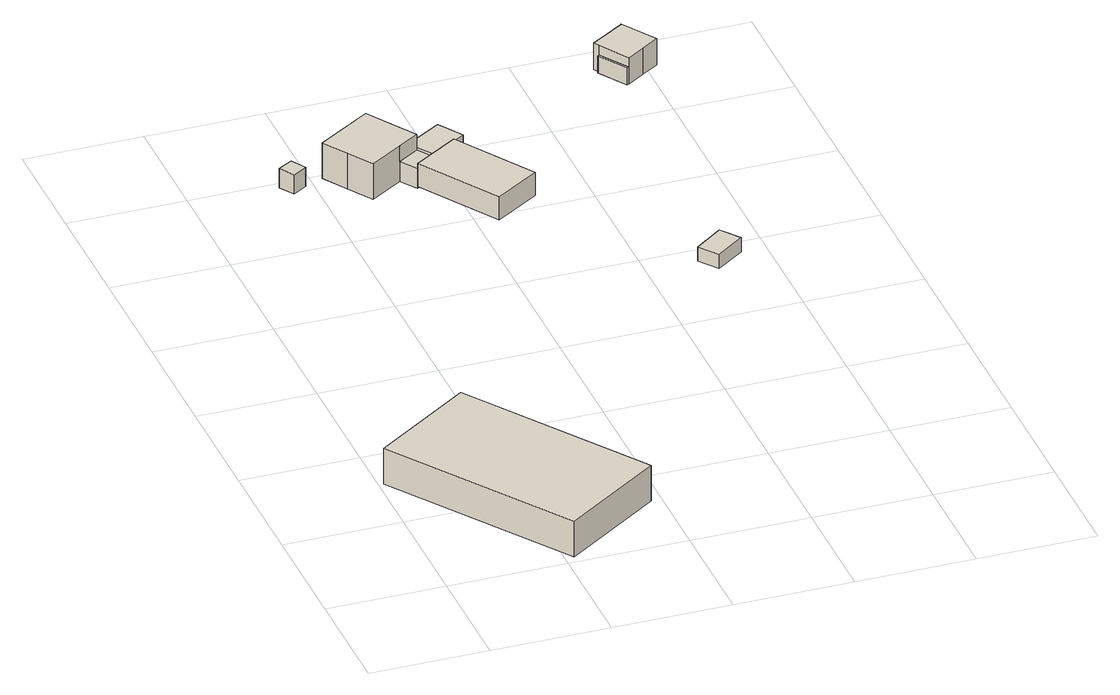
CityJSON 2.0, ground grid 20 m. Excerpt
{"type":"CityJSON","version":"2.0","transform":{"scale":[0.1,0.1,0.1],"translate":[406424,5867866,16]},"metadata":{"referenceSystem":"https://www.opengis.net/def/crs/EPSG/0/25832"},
"CityObjects":{
"building1":{"type":"Building","attributes":{"Gemeindeschluessel":"03454006","AbsoluteHoehe":"16.639","MittlereTraufHoehe":"22.048","Firsthoehe":"24.154","function":"31001_2720","roofType":"3100","measuredHeight":7.52},"address":[{"country":"Germany","locality":"Breddenberg"}],"geometry":[{"type":"MultiSurface","lod":"1","boundaries":[[[0,1,2,3]],[[4,5,6,7]],[[4,7,3,2]],[[5,4,2,1]],[[6,5,1,0]],[[7,6,0,3]]]}]},
"building2":{"type":"Building","attributes":{"Gemeindeschluessel":"03454006","BezugspunktDach":"4000","AbsoluteHoehe":"16.006","MittlereTraufHoehe":"19.506","Firsthoehe":"19.506","function":"31001_2500","measuredHeight":3.5},"address":[{"country":"Germany","locality":"Breddenberg"}],"geometry":[{"type":"MultiSurface","lod":"1","boundaries":[[[8,9,10,11]],[[12,13,14,15]],[[12,15,11,10]],[[13,12,10,9]],[[14,13,9,8]],[[15,14,8,11]]]}]},
"building3":{"type":"Building","attributes":{"Gemeindeschluessel":"03454006","AbsoluteHoehe":"16.255","MittlereTraufHoehe":"21.618","Firsthoehe":"25.483","function":"31001_1000","roofType":"3100","measuredHeight":9.23},"address":[{"country":"Germany","locality":"Breddenberg","thoroughfareNumber":"29","thoroughfareName":"Hauptstraße"}],"children":["building3-1","building3-2"],"geometry":[{"type":"MultiSurface","lod":"1","boundaries":[[[16,17,18,19,20,21,22,23]],[[24,25,26,27,28,29,30,31]],[[24,31,23,22]],[[25,24,22,21]],[[26,25,21,20]],[[27,26,20,19]],[[28,27,19,18]],[[17,32,33,18]],[[16,34,35,17]],[[31,30,16,23]],[[32,29,28,33]],[[34,30,29,35]]]}]},
"building3-1":{"type":"BuildingPart","attributes":{"AbsoluteHoehe":"16.255","MittlereTraufHoehe":"20.386","Firsthoehe":"20.386","roofType":"1000","measuredHeight":4.13},"parents":["building3"],"geometry":[{"type":"MultiSurface","lod":"1","boundaries":[[[36,37,38,33,39]],[[28,40,41,42,43]],[[32,35,44,39]],[[40,28,33,38]],[[41,40,38,37]],[[42,41,37,36]],[[43,42,36,39]],[[33,28,29,32]],[[35,29,43,44]]]}]},
"building3-2":{"type":"BuildingPart","attributes":{"AbsoluteHoehe":"16.255","MittlereTraufHoehe":"20.031","Firsthoehe":"20.031","roofType":"1000","measuredHeight":3.78},"parents":["building3"],"geometry":[{"type":"MultiSurface","lod":"1","boundaries":[[[45,44,35,34]],[[29,43,46,30]],[[46,43,44,45]],[[30,46,45,34]],[[29,30,34,35]],[[43,29,35,44]]]}]},
"building4":{"type":"Building","attributes":{"Gemeindeschluessel":"03454006","AbsoluteHoehe":"16.673","MittlereTraufHoehe":"18.892","Firsthoehe":"22.933","function":"31001_2000","roofType":"3100","measuredHeight":6.26},"address":[{"country":"Germany","locality":"Breddenberg"}],"geometry":[{"type":"MultiSurface","lod":"1","boundaries":[[[47,48,49,50]],[[51,52,53,54]],[[51,54,50,49]],[[52,51,49,48]],[[53,52,48,47]],[[54,53,47,50]]]}]},
"building5":{"type":"Building","attributes":{"Gemeindeschluessel":"03454006","AbsoluteHoehe":"16.494","MittlereTraufHoehe":"18.816","Firsthoehe":"19.465","function":"31001_2000","roofType":"3100","measuredHeight":2.97},"address":[{"country":"Germany","locality":"Breddenberg"}],"geometry":[{"type":"MultiSurface","lod":"1","boundaries":[[[55,56,57,58]],[[59,60,61,62]],[[59,62,58,57]],[[60,59,57,56]],[[61,60,56,55]],[[62,61,55,58]]]}]},
"building6":{"type":"Building","attributes":{"Gemeindeschluessel":"03454006","AbsoluteHoehe":"16.483","MittlereTraufHoehe":"20.415","Firsthoehe":"23.019","function":"31001_2000","roofType":"3100","measuredHeight":6.54},"address":[{"country":"Germany","locality":"Breddenberg"}],"children":["building6-1"],"geometry":[{"type":"MultiSurface","lod":"1","boundaries":[[[63,64,65,66,67,68,69,70,71]],[[72,73,74,75,76,77,78,79,80]],[[72,80,71,70]],[[69,81,82,70]],[[74,73,69,68]],[[75,74,68,67]],[[76,75,67,66]],[[77,76,66,65]],[[78,77,65,64]],[[79,78,64,63]],[[80,79,63,71]],[[81,73,72,82]]]}]},
"building6-1":{"type":"BuildingPart","attributes":{"AbsoluteHoehe":"16.483","MittlereTraufHoehe":"19.645","Firsthoehe":"19.645","roofType":"1000","measuredHeight":3.16},"parents":["building6"],"geometry":[{"type":"MultiSurface","lod":"1","boundaries":[[[83,82,81,84]],[[73,72,85,86]],[[73,86,84,81]],[[85,72,82,83]],[[86,85,83,84]],[[72,73,81,82]]]}]}
},
"vertices":[
[5,306,71],[212,5,71],[379,120,71],[173,421,71],[379,120,6],[212,5,6],[5,306,6],[173,421,6],
[163,1163,35],[187,1178,35],[172,1203,35],[147,1188,35],[172,1203,0],[187,1178,0],[163,1163,0],[147,1188,0],
[328,1138,68],[364,1161,68],[355,1175,68],[337,1203,68],[310,1246,68],[218,1187,68],[244,1144,68],[271,1102,68],[244,1144,3],[218,1187,3],[310,1246,3],[337,1203,3],[355,1175,3],[364,1161,3],[328,1138,3],[271,1102,3],[364,1161,44],[355,1175,44],[328,1138,40],[364,1161,40],
[424,1158,44],[444,1172,44],[417,1214,44],[383,1132,44],[417,1214,3],[444,1172,3],[424,1158,3],[383,1132,3],[383,1132,40],
[347,1109,40],[347,1109,3],
[424,1158,49],[347,1109,49],[433,974,49],[510,1023,49],[433,974,7],[347,1109,7],[424,1158,7],[510,1023,7],
[732,796,31],[684,760,31],[708,728,31],[756,763,31],[708,728,5],[684,760,5],[732,796,5],[756,763,5],
[817,1324,53],[816,1325,53],[779,1383,53],[778,1381,53],[750,1363,53],[720,1344,53],[726,1334,53],[758,1285,53],[787,1304,53],[758,1285,5],[726,1334,5],[720,1344,5],[750,1363,5],[778,1381,5],[779,1383,5],[816,1325,5],[817,1324,5],[787,1304,5],[726,1334,36],[758,1285,36],
[754,1283,36],[723,1332,36],[754,1283,5],[723,1332,5]
]}
